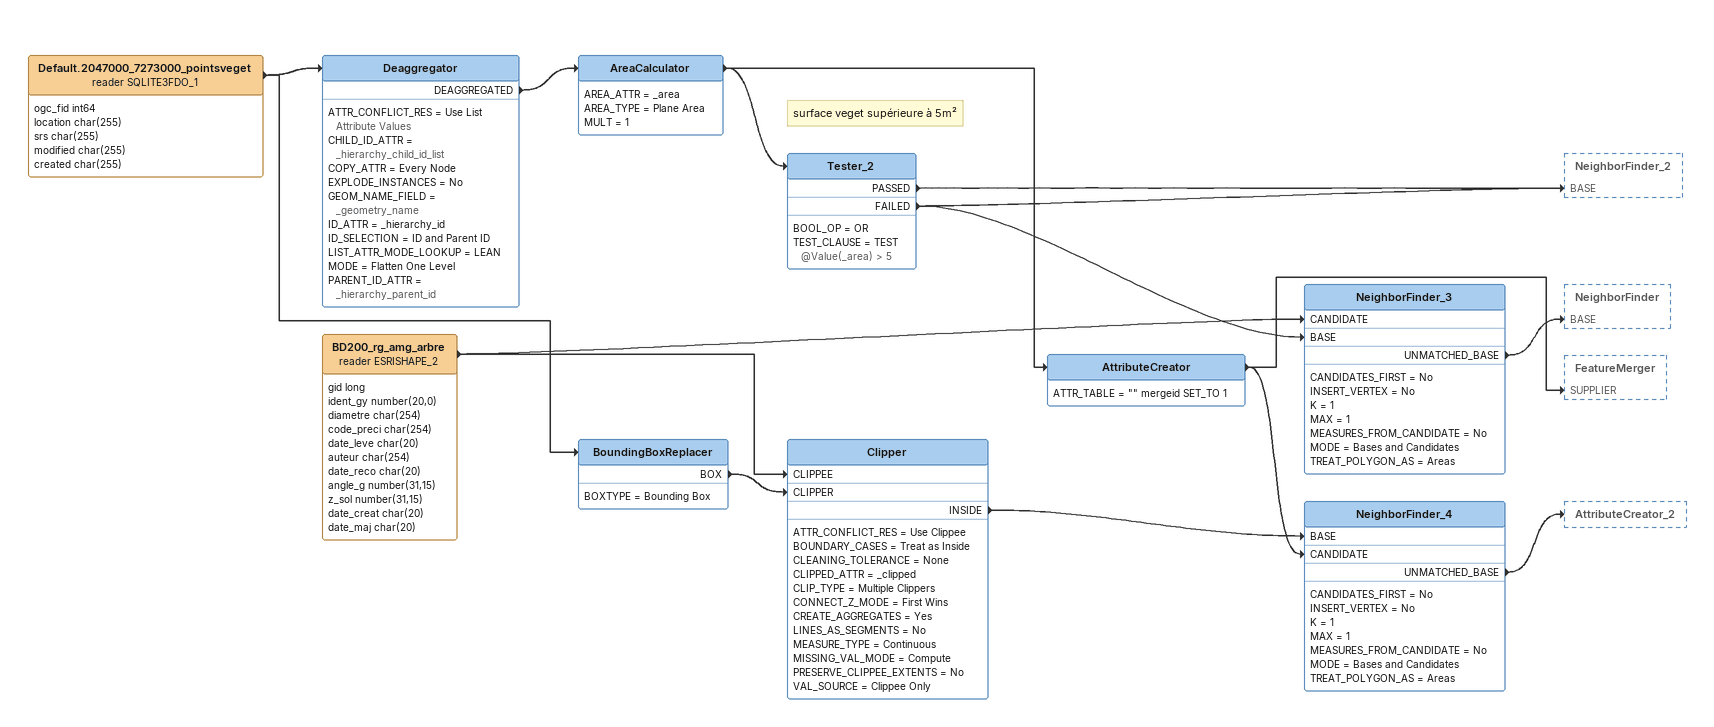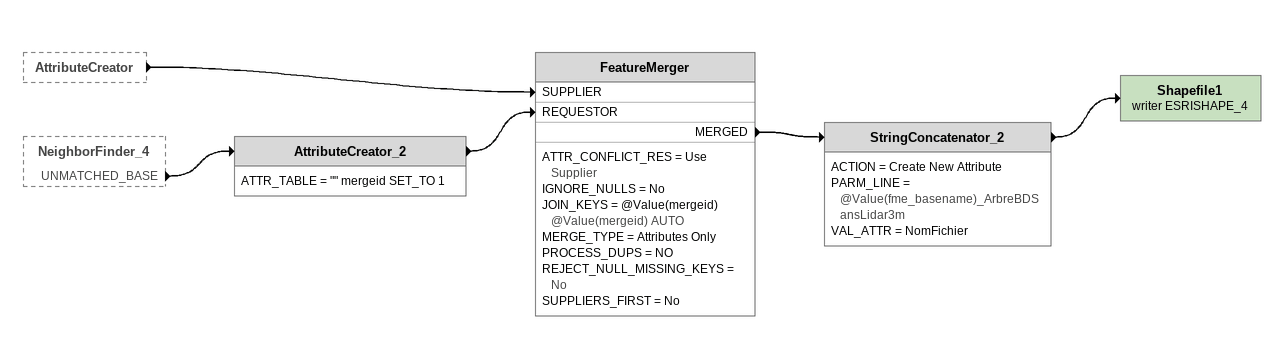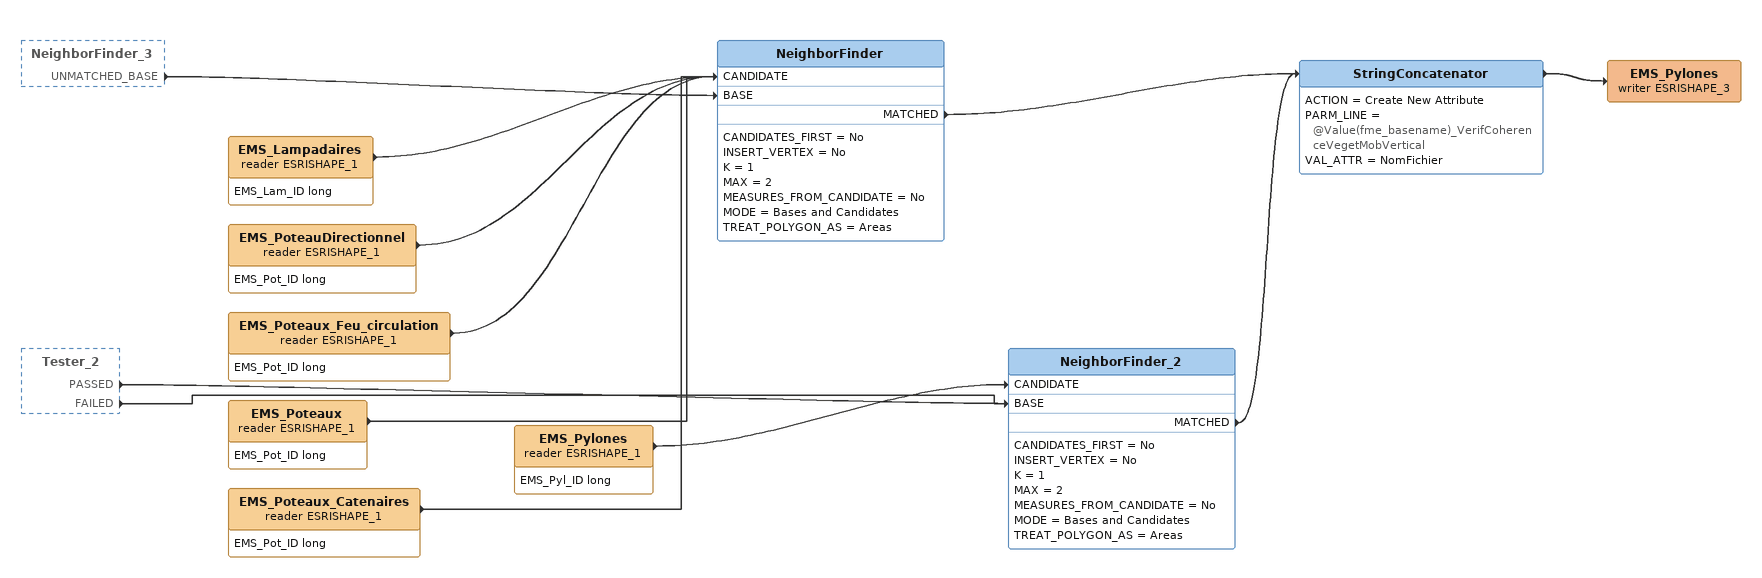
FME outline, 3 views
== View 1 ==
Default.2047000_7273000_pointsveget (reader SQLITE3FDO_1)
    attributes: ogc_fid int64, location char(255), srs char(255), modified char(255), created char(255)
    -> Deaggregator
    -> BoundingBoxReplacer
Deaggregator
    ATTR_CONFLICT_RES = Use List Attribute Values
    CHILD_ID_ATTR = _hierarchy_child_id_list
    COPY_ATTR = Every Node
    EXPLODE_INSTANCES = No
    GEOM_NAME_FIELD = _geometry_name
    ID_ATTR = _hierarchy_id
    ID_SELECTION = ID and Parent ID
    LIST_ATTR_MODE_LOOKUP = LEAN
    MODE = Flatten One Level
    PARENT_ID_ATTR = _hierarchy_parent_id
    DEAGGREGATED -> AreaCalculator
AreaCalculator
    AREA_ATTR = _area
    AREA_TYPE = Plane Area
    MULT = 1
    -> Tester_2
    -> AttributeCreator
Note: surface veget supérieure à 5m²
Tester_2
    BOOL_OP = OR
    TEST_CLAUSE = TEST @Value(_area) > 5
    PASSED -> NeighborFinder_2 [BASE]
    FAILED -> NeighborFinder_2 [BASE]
    FAILED -> NeighborFinder_3 [BASE]
AttributeCreator
    ATTR_TABLE = "" mergeid SET_TO 1
    -> NeighborFinder_4 [CANDIDATE]
    -> FeatureMerger [SUPPLIER]
BoundingBoxReplacer
    BOXTYPE = Bounding Box
    BOX -> Clipper [CLIPPER]
BD200_rg_amg_arbre (reader ESRISHAPE_2)
    attributes: gid long, ident_gy number(20,0), diametre char(254), code_preci char(254), date_leve char(20), auteur char(254), date_reco char(20), angle_g number(31,15), z_sol number(31,15), date_creat char(20), date_maj char(20)
    -> NeighborFinder_3 [CANDIDATE]
    -> Clipper [CLIPPEE]
NeighborFinder_3
    CANDIDATES_FIRST = No
    INSERT_VERTEX = No
    K = 1
    MAX = 1
    MEASURES_FROM_CANDIDATE = No
    MODE = Bases and Candidates
    TREAT_POLYGON_AS = Areas
    UNMATCHED_BASE -> NeighborFinder [BASE]
Clipper
    ATTR_CONFLICT_RES = Use Clippee
    BOUNDARY_CASES = Treat as Inside
    CLEANING_TOLERANCE = None
    CLIPPED_ATTR = _clipped
    CLIP_TYPE = Multiple Clippers
    CONNECT_Z_MODE = First Wins
    CREATE_AGGREGATES = Yes
    LINES_AS_SEGMENTS = No
    MEASURE_TYPE = Continuous
    MISSING_VAL_MODE = Compute
    PRESERVE_CLIPPEE_EXTENTS = No
    VAL_SOURCE = Clippee Only
    INSIDE -> NeighborFinder_4 [BASE]
NeighborFinder_4
    CANDIDATES_FIRST = No
    INSERT_VERTEX = No
    K = 1
    MAX = 1
    MEASURES_FROM_CANDIDATE = No
    MODE = Bases and Candidates
    TREAT_POLYGON_AS = Areas
    UNMATCHED_BASE -> AttributeCreator_2

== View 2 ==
AttributeCreator [outside]
    -> FeatureMerger [SUPPLIER]
NeighborFinder_4 [outside]
    UNMATCHED_BASE -> AttributeCreator_2
AttributeCreator_2
    ATTR_TABLE = "" mergeid SET_TO 1
    -> FeatureMerger [REQUESTOR]
FeatureMerger
    ATTR_CONFLICT_RES = Use Supplier
    IGNORE_NULLS = No
    JOIN_KEYS = @Value(mergeid) @Value(mergeid) AUTO
    MERGE_TYPE = Attributes Only
    PROCESS_DUPS = NO
    REJECT_NULL_MISSING_KEYS = No
    SUPPLIERS_FIRST = No
    MERGED -> StringConcatenator_2
StringConcatenator_2
    ACTION = Create New Attribute
    PARM_LINE = @Value(fme_basename)_ArbreBDSansLidar3m
    VAL_ATTR = NomFichier
    -> Shapefile1 (writer ESRISHAPE_4)
Shapefile1 (writer ESRISHAPE_4)

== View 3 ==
NeighborFinder_3 [outside]
    UNMATCHED_BASE -> NeighborFinder [BASE]
Tester_2 [outside]
    PASSED -> NeighborFinder_2 [BASE]
    FAILED -> NeighborFinder_2 [BASE]
EMS_Lampadaires (reader ESRISHAPE_1)
    attributes: EMS_Lam_ID long
    -> NeighborFinder [CANDIDATE]
EMS_PoteauDirectionnel (reader ESRISHAPE_1)
    attributes: EMS_Pot_ID long
    -> NeighborFinder [CANDIDATE]
EMS_Poteaux_Feu_circulation (reader ESRISHAPE_1)
    attributes: EMS_Pot_ID long
    -> NeighborFinder [CANDIDATE]
EMS_Poteaux (reader ESRISHAPE_1)
    attributes: EMS_Pot_ID long
    -> NeighborFinder [CANDIDATE]
EMS_Poteaux_Catenaires (reader ESRISHAPE_1)
    attributes: EMS_Pot_ID long
    -> NeighborFinder [CANDIDATE]
NeighborFinder
    CANDIDATES_FIRST = No
    INSERT_VERTEX = No
    K = 1
    MAX = 2
    MEASURES_FROM_CANDIDATE = No
    MODE = Bases and Candidates
    TREAT_POLYGON_AS = Areas
    MATCHED -> StringConcatenator
EMS_Pylones (reader ESRISHAPE_1)
    attributes: EMS_Pyl_ID long
    -> NeighborFinder_2 [CANDIDATE]
NeighborFinder_2
    CANDIDATES_FIRST = No
    INSERT_VERTEX = No
    K = 1
    MAX = 2
    MEASURES_FROM_CANDIDATE = No
    MODE = Bases and Candidates
    TREAT_POLYGON_AS = Areas
    MATCHED -> StringConcatenator
StringConcatenator
    ACTION = Create New Attribute
    PARM_LINE = @Value(fme_basename)_VerifCoherenceVegetMobVertical
    VAL_ATTR = NomFichier
    -> EMS_Pylones (writer ESRISHAPE_3)
EMS_Pylones (writer ESRISHAPE_3)
